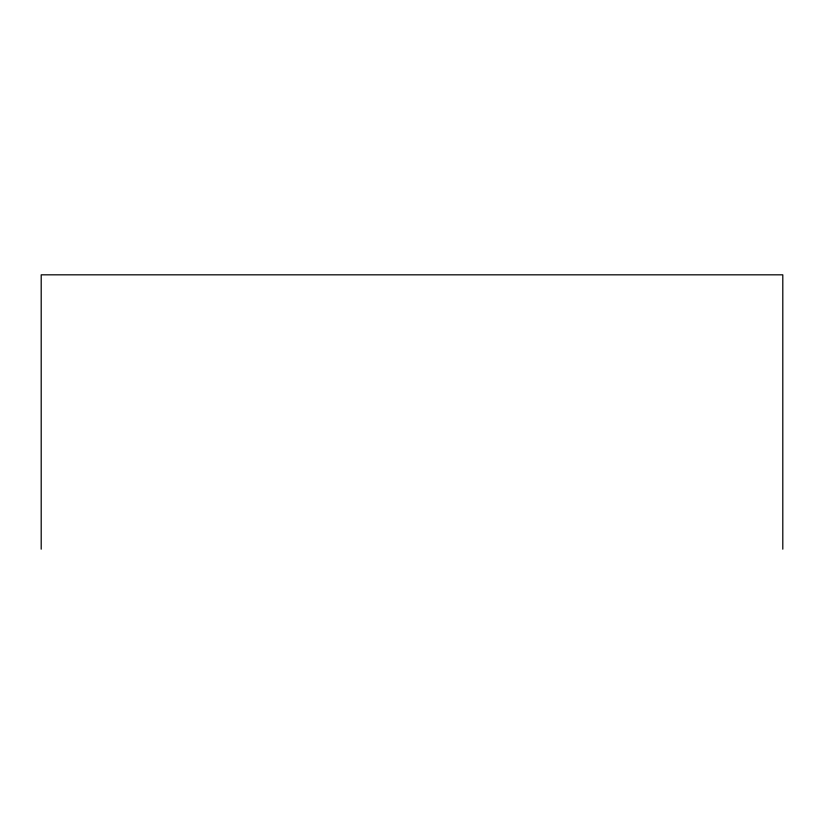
<?xml version="1.0" encoding="UTF-8"?>
<svg xmlns="http://www.w3.org/2000/svg" width="824" height="824" viewBox="0 0 824 824"><rect width="100%" height="100%" fill="white"/><g stroke="black" fill="none" stroke-linecap="round" stroke-linejoin="round"><path stroke-width="1.24" d="M782.8 549.175L782.8 274.825L41.2 274.825L41.2 549.175"/></g></svg>
